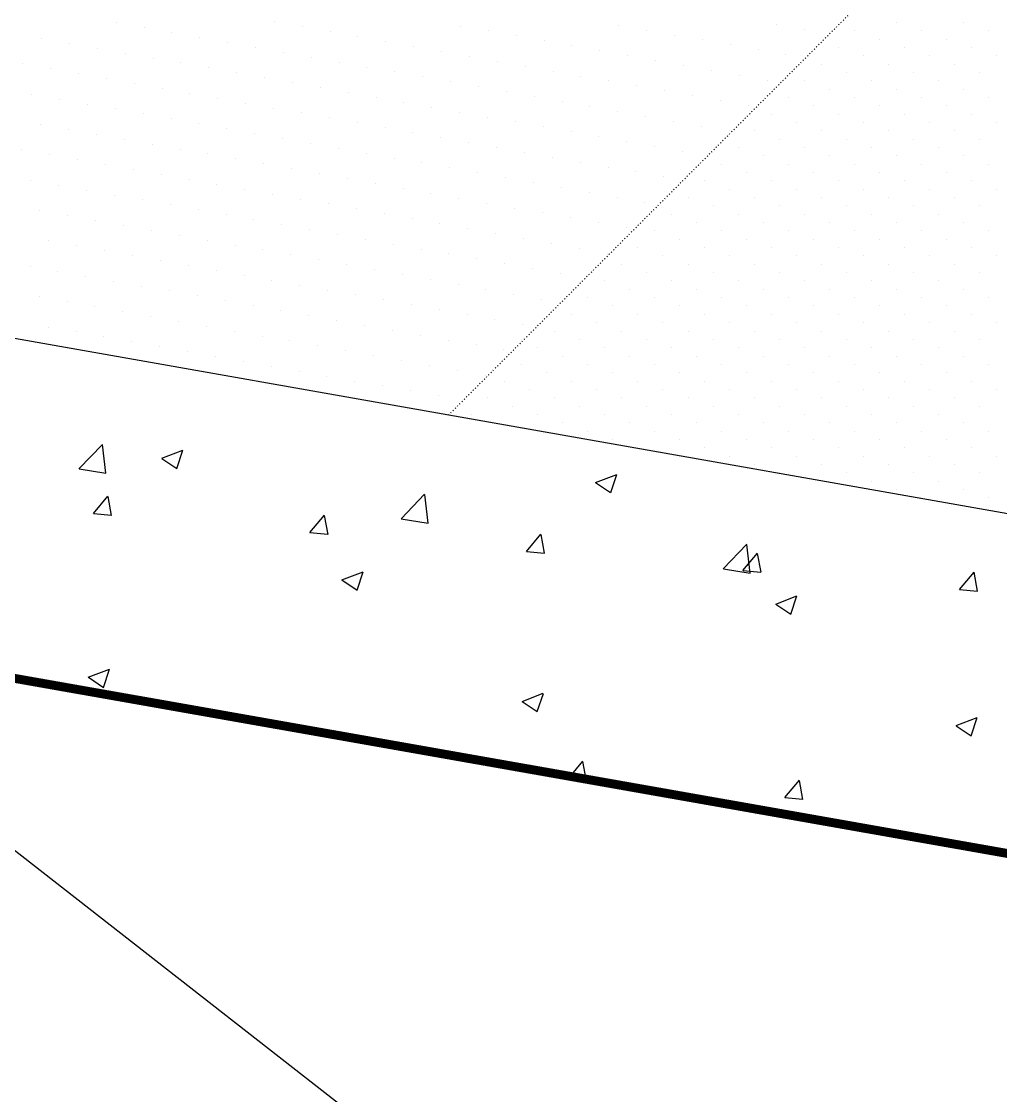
# Model space of a CAD drawing. Header units: millimetres. Extents: x -2888 to 18917, y -816 to 5133.
# Drawn here: x 17464.5 to 17573.2, y 2924.5 to 3043.7 of the extents above; entities that cross this region are included whole.
import ezdxf

# ---------------------------------------------------------------- set-up
doc = ezdxf.new("R2010")
doc.units = ezdxf.units.MM
doc.linetypes.add('PUNTEGGIATA', pattern=[0.25, 0, -0.25])
doc.layers.add('GRI_R_254', color=254, linetype='Continuous')

# ---------------------------------------------------------------- blocks, each defined once
blk = doc.blocks.new('*X48')
at = {"color": 0}
for p, q in [((39.6394, 75.8411), (39.6394, 75.8411)), ((39.7517, 75.8411), (39.7517, 75.8411)), ((39.5693, 75.827), (39.5693, 75.827)), ((39.6815, 75.827), (39.6815, 75.827)), ((39.7938, 75.827), (39.7938, 75.827)), ((39.6113, 75.813), (39.6113, 75.813)), ((39.7236, 75.813), (39.7236, 75.813)), ((39.5412, 75.799), (39.5412, 75.799)), ((39.5833, 75.7849), (39.5833, 75.7849)), ((39.6534, 75.799), (39.6534, 75.799)), ((39.6955, 75.7849), (39.6955, 75.7849)), ((39.7657, 75.799), (39.7657, 75.799)), ((39.8078, 75.7849), (39.8078, 75.7849)), ((39.5131, 75.7709), (39.5131, 75.7709)), ((39.6254, 75.7709), (39.6254, 75.7709)), ((39.7376, 75.7709), (39.7376, 75.7709)), ((39.5552, 75.7569), (39.5552, 75.7569)), ((39.6675, 75.7569), (39.6675, 75.7569)), ((39.7797, 75.7569), (39.7797, 75.7569)), ((39.4851, 75.7428), (39.4851, 75.7428)), ((39.5272, 75.7288), (39.5272, 75.7288)), ((39.5973, 75.7428), (39.5973, 75.7428)), ((39.6394, 75.7288), (39.6394, 75.7288)), ((39.7096, 75.7428), (39.7096, 75.7428)), ((39.7517, 75.7288), (39.7517, 75.7288)), ((39.457, 75.7148), (39.457, 75.7148)), ((39.5693, 75.7148), (39.5693, 75.7148)), ((39.6815, 75.7148), (39.6815, 75.7148)), ((39.7938, 75.7148), (39.7938, 75.7148)), ((39.4991, 75.7008), (39.4991, 75.7008)), ((39.6113, 75.7008), (39.6113, 75.7008)), ((39.7236, 75.7008), (39.7236, 75.7008)), ((39.4289, 75.6867), (39.4289, 75.6867)), ((39.5412, 75.6867), (39.5412, 75.6867)), ((39.6534, 75.6867), (39.6534, 75.6867)), ((39.7657, 75.6867), (39.7657, 75.6867)), ((39.4009, 75.6587), (39.4009, 75.6587)), ((39.471, 75.6727), (39.471, 75.6727)), ((39.5131, 75.6587), (39.5131, 75.6587)), ((39.5833, 75.6727), (39.5833, 75.6727)), ((39.6254, 75.6587), (39.6254, 75.6587)), ((39.6955, 75.6727), (39.6955, 75.6727)), ((39.7376, 75.6587), (39.7376, 75.6587)), ((39.8078, 75.6727), (39.8078, 75.6727)), ((39.443, 75.6446), (39.443, 75.6446)), ((39.5552, 75.6446), (39.5552, 75.6446)), ((39.6675, 75.6446), (39.6675, 75.6446)), ((39.7797, 75.6446), (39.7797, 75.6446)), ((39.3728, 75.6306), (39.3728, 75.6306)), ((39.4851, 75.6306), (39.4851, 75.6306)), ((39.5973, 75.6306), (39.5973, 75.6306)), ((39.7096, 75.6306), (39.7096, 75.6306)), ((39.3447, 75.6025), (39.3447, 75.6025)), ((39.4149, 75.6166), (39.4149, 75.6166)), ((39.457, 75.6025), (39.457, 75.6025)), ((39.5272, 75.6166), (39.5272, 75.6166)), ((39.5693, 75.6025), (39.5693, 75.6025)), ((39.6394, 75.6166), (39.6394, 75.6166)), ((39.6815, 75.6025), (39.6815, 75.6025)), ((39.7517, 75.6166), (39.7517, 75.6166)), ((39.7938, 75.6025), (39.7938, 75.6025)), ((39.3868, 75.5885), (39.3868, 75.5885)), ((39.4991, 75.5885), (39.4991, 75.5885)), ((39.6113, 75.5885), (39.6113, 75.5885)), ((39.7236, 75.5885), (39.7236, 75.5885)), ((39.3167, 75.5745), (39.3167, 75.5745)), ((39.4289, 75.5745), (39.4289, 75.5745)), ((39.5412, 75.5745), (39.5412, 75.5745)), ((39.6534, 75.5745), (39.6534, 75.5745)), ((39.7657, 75.5745), (39.7657, 75.5745)), ((39.3588, 75.5604), (39.3588, 75.5604)), ((39.471, 75.5604), (39.471, 75.5604)), ((39.5833, 75.5604), (39.5833, 75.5604)), ((39.6955, 75.5604), (39.6955, 75.5604)), ((39.8078, 75.5604), (39.8078, 75.5604)), ((39.2886, 75.5464), (39.2886, 75.5464)), ((39.3307, 75.5324), (39.3307, 75.5324)), ((39.4009, 75.5464), (39.4009, 75.5464)), ((39.443, 75.5324), (39.443, 75.5324)), ((39.5131, 75.5464), (39.5131, 75.5464)), ((39.5552, 75.5324), (39.5552, 75.5324)), ((39.6254, 75.5464), (39.6254, 75.5464)), ((39.6675, 75.5324), (39.6675, 75.5324)), ((39.7376, 75.5464), (39.7376, 75.5464)), ((39.7797, 75.5324), (39.7797, 75.5324)), ((39.2606, 75.5183), (39.2606, 75.5183)), ((39.3728, 75.5183), (39.3728, 75.5183)), ((39.4851, 75.5183), (39.4851, 75.5183)), ((39.5973, 75.5183), (39.5973, 75.5183)), ((39.7096, 75.5183), (39.7096, 75.5183)), ((39.3027, 75.5043), (39.3027, 75.5043)), ((39.4149, 75.5043), (39.4149, 75.5043)), ((39.5272, 75.5043), (39.5272, 75.5043)), ((39.6394, 75.5043), (39.6394, 75.5043)), ((39.7517, 75.5043), (39.7517, 75.5043)), ((39.2325, 75.4903), (39.2325, 75.4903)), ((39.2746, 75.4762), (39.2746, 75.4762)), ((39.3447, 75.4903), (39.3447, 75.4903)), ((39.3868, 75.4762), (39.3868, 75.4762)), ((39.457, 75.4903), (39.457, 75.4903)), ((39.4991, 75.4762), (39.4991, 75.4762)), ((39.5693, 75.4903), (39.5693, 75.4903)), ((39.6113, 75.4762), (39.6113, 75.4762)), ((39.6815, 75.4903), (39.6815, 75.4903)), ((39.7236, 75.4762), (39.7236, 75.4762)), ((39.7938, 75.4903), (39.7938, 75.4903)), ((39.2044, 75.4622), (39.2044, 75.4622)), ((39.3167, 75.4622), (39.3167, 75.4622)), ((39.4289, 75.4622), (39.4289, 75.4622)), ((39.5412, 75.4622), (39.5412, 75.4622)), ((39.6534, 75.4622), (39.6534, 75.4622)), ((39.7657, 75.4622), (39.7657, 75.4622)), ((39.2465, 75.4482), (39.2465, 75.4482)), ((39.3588, 75.4482), (39.3588, 75.4482)), ((39.471, 75.4482), (39.471, 75.4482)), ((39.5833, 75.4482), (39.5833, 75.4482)), ((39.6955, 75.4482), (39.6955, 75.4482)), ((39.8078, 75.4482), (39.8078, 75.4482)), ((39.1764, 75.4342), (39.1764, 75.4342)), ((39.2886, 75.4342), (39.2886, 75.4342)), ((39.4009, 75.4342), (39.4009, 75.4342)), ((39.5131, 75.4342), (39.5131, 75.4342)), ((39.6254, 75.4342), (39.6254, 75.4342)), ((39.7376, 75.4342), (39.7376, 75.4342)), ((39.1483, 75.4061), (39.1483, 75.4061)), ((39.2185, 75.4201), (39.2185, 75.4201)), ((39.2606, 75.4061), (39.2606, 75.4061)), ((39.3307, 75.4201), (39.3307, 75.4201)), ((39.3728, 75.4061), (39.3728, 75.4061)), ((39.443, 75.4201), (39.443, 75.4201)), ((39.4851, 75.4061), (39.4851, 75.4061)), ((39.5552, 75.4201), (39.5552, 75.4201)), ((39.5973, 75.4061), (39.5973, 75.4061)), ((39.6675, 75.4201), (39.6675, 75.4201)), ((39.7096, 75.4061), (39.7096, 75.4061)), ((39.7797, 75.4201), (39.7797, 75.4201)), ((39.1904, 75.3921), (39.1904, 75.3921)), ((39.3027, 75.3921), (39.3027, 75.3921)), ((39.4149, 75.3921), (39.4149, 75.3921)), ((39.5272, 75.3921), (39.5272, 75.3921)), ((39.6394, 75.3921), (39.6394, 75.3921)), ((39.7517, 75.3921), (39.7517, 75.3921)), ((39.1202, 75.378), (39.1202, 75.378)), ((39.2325, 75.378), (39.2325, 75.378)), ((39.3447, 75.378), (39.3447, 75.378)), ((39.457, 75.378), (39.457, 75.378)), ((39.5693, 75.378), (39.5693, 75.378)), ((39.6815, 75.378), (39.6815, 75.378)), ((39.7938, 75.378), (39.7938, 75.378)), ((39.0922, 75.35), (39.0922, 75.35)), ((39.1623, 75.364), (39.1623, 75.364)), ((39.2044, 75.35), (39.2044, 75.35)), ((39.2746, 75.364), (39.2746, 75.364)), ((39.3167, 75.35), (39.3167, 75.35)), ((39.3868, 75.364), (39.3868, 75.364)), ((39.4289, 75.35), (39.4289, 75.35)), ((39.4991, 75.364), (39.4991, 75.364)), ((39.5412, 75.35), (39.5412, 75.35)), ((39.6113, 75.364), (39.6113, 75.364)), ((39.6534, 75.35), (39.6534, 75.35)), ((39.7236, 75.364), (39.7236, 75.364)), ((39.7657, 75.35), (39.7657, 75.35)), ((39.1343, 75.3359), (39.1343, 75.3359)), ((39.2465, 75.3359), (39.2465, 75.3359)), ((39.3588, 75.3359), (39.3588, 75.3359)), ((39.471, 75.3359), (39.471, 75.3359)), ((39.5833, 75.3359), (39.5833, 75.3359)), ((39.6955, 75.3359), (39.6955, 75.3359)), ((39.8078, 75.3359), (39.8078, 75.3359)), ((39.0641, 75.3219), (39.0641, 75.3219)), ((39.1764, 75.3219), (39.1764, 75.3219)), ((39.2886, 75.3219), (39.2886, 75.3219)), ((39.4009, 75.3219), (39.4009, 75.3219)), ((39.5131, 75.3219), (39.5131, 75.3219)), ((39.6254, 75.3219), (39.6254, 75.3219)), ((39.7376, 75.3219), (39.7376, 75.3219)), ((39.1062, 75.3079), (39.1062, 75.3079)), ((39.2185, 75.3079), (39.2185, 75.3079)), ((39.3307, 75.3079), (39.3307, 75.3079)), ((39.443, 75.3079), (39.443, 75.3079)), ((39.5552, 75.3079), (39.5552, 75.3079)), ((39.6675, 75.3079), (39.6675, 75.3079)), ((39.7797, 75.3079), (39.7797, 75.3079)), ((39.0361, 75.2938), (39.0361, 75.2938)), ((39.0781, 75.2798), (39.0781, 75.2798)), ((39.1483, 75.2938), (39.1483, 75.2938)), ((39.1904, 75.2798), (39.1904, 75.2798)), ((39.2606, 75.2938), (39.2606, 75.2938)), ((39.3027, 75.2798), (39.3027, 75.2798)), ((39.3728, 75.2938), (39.3728, 75.2938)), ((39.4149, 75.2798), (39.4149, 75.2798)), ((39.4851, 75.2938), (39.4851, 75.2938)), ((39.5272, 75.2798), (39.5272, 75.2798)), ((39.5973, 75.2938), (39.5973, 75.2938)), ((39.6394, 75.2798), (39.6394, 75.2798)), ((39.7096, 75.2938), (39.7096, 75.2938)), ((39.7517, 75.2798), (39.7517, 75.2798)), ((39.008, 75.2658), (39.008, 75.2658)), ((39.1202, 75.2658), (39.1202, 75.2658)), ((39.2325, 75.2658), (39.2325, 75.2658)), ((39.3447, 75.2658), (39.3447, 75.2658)), ((39.457, 75.2658), (39.457, 75.2658)), ((39.5693, 75.2658), (39.5693, 75.2658)), ((39.6815, 75.2658), (39.6815, 75.2658)), ((39.7938, 75.2658), (39.7938, 75.2658)), ((39.0501, 75.2517), (39.0501, 75.2517)), ((39.1623, 75.2517), (39.1623, 75.2517)), ((39.2746, 75.2517), (39.2746, 75.2517)), ((39.3868, 75.2517), (39.3868, 75.2517)), ((39.4991, 75.2517), (39.4991, 75.2517)), ((39.6113, 75.2517), (39.6113, 75.2517)), ((39.7236, 75.2517), (39.7236, 75.2517)), ((38.9799, 75.2377), (38.9799, 75.2377)), ((39.022, 75.2237), (39.022, 75.2237)), ((39.0922, 75.2377), (39.0922, 75.2377)), ((39.1343, 75.2237), (39.1343, 75.2237)), ((39.2044, 75.2377), (39.2044, 75.2377)), ((39.2465, 75.2237), (39.2465, 75.2237)), ((39.3167, 75.2377), (39.3167, 75.2377)), ((39.3588, 75.2237), (39.3588, 75.2237)), ((39.4289, 75.2377), (39.4289, 75.2377)), ((39.471, 75.2237), (39.471, 75.2237)), ((39.5412, 75.2377), (39.5412, 75.2377)), ((39.5833, 75.2237), (39.5833, 75.2237)), ((39.6534, 75.2377), (39.6534, 75.2377)), ((39.6955, 75.2237), (39.6955, 75.2237)), ((39.7657, 75.2377), (39.7657, 75.2377)), ((39.8078, 75.2237), (39.8078, 75.2237)), ((38.9519, 75.2096), (38.9519, 75.2096)), ((39.0641, 75.2096), (39.0641, 75.2096)), ((39.1764, 75.2096), (39.1764, 75.2096)), ((39.2886, 75.2096), (39.2886, 75.2096)), ((39.4009, 75.2096), (39.4009, 75.2096)), ((39.5131, 75.2096), (39.5131, 75.2096)), ((39.6254, 75.2096), (39.6254, 75.2096)), ((39.7376, 75.2096), (39.7376, 75.2096)), ((38.994, 75.1956), (38.994, 75.1956)), ((39.1062, 75.1956), (39.1062, 75.1956)), ((39.2185, 75.1956), (39.2185, 75.1956)), ((39.3307, 75.1956), (39.3307, 75.1956)), ((39.443, 75.1956), (39.443, 75.1956)), ((39.5552, 75.1956), (39.5552, 75.1956)), ((39.6675, 75.1956), (39.6675, 75.1956)), ((39.7797, 75.1956), (39.7797, 75.1956)), ((38.9238, 75.1816), (38.9238, 75.1816)), ((39.0361, 75.1816), (39.0361, 75.1816)), ((39.1483, 75.1816), (39.1483, 75.1816)), ((39.2606, 75.1816), (39.2606, 75.1816)), ((39.3728, 75.1816), (39.3728, 75.1816)), ((39.4851, 75.1816), (39.4851, 75.1816)), ((39.5973, 75.1816), (39.5973, 75.1816)), ((39.7096, 75.1816), (39.7096, 75.1816)), ((38.9659, 75.1676), (38.9659, 75.1676)), ((39.0781, 75.1676), (39.0781, 75.1676)), ((39.1202, 75.1535), (39.1202, 75.1535)), ((39.1904, 75.1676), (39.1904, 75.1676)), ((39.2325, 75.1535), (39.2325, 75.1535)), ((39.3027, 75.1676), (39.3027, 75.1676)), ((39.3447, 75.1535), (39.3447, 75.1535)), ((39.4149, 75.1676), (39.4149, 75.1676)), ((39.457, 75.1535), (39.457, 75.1535)), ((39.5272, 75.1676), (39.5272, 75.1676)), ((39.5693, 75.1535), (39.5693, 75.1535)), ((39.6394, 75.1676), (39.6394, 75.1676)), ((39.6815, 75.1535), (39.6815, 75.1535)), ((39.7517, 75.1676), (39.7517, 75.1676)), ((39.7938, 75.1535), (39.7938, 75.1535)), ((39.1623, 75.1395), (39.1623, 75.1395)), ((39.2746, 75.1395), (39.2746, 75.1395)), ((39.3868, 75.1395), (39.3868, 75.1395)), ((39.4991, 75.1395), (39.4991, 75.1395)), ((39.6113, 75.1395), (39.6113, 75.1395)), ((39.7236, 75.1395), (39.7236, 75.1395)), ((39.2044, 75.1255), (39.2044, 75.1255)), ((39.3167, 75.1255), (39.3167, 75.1255)), ((39.4289, 75.1255), (39.4289, 75.1255)), ((39.5412, 75.1255), (39.5412, 75.1255)), ((39.6534, 75.1255), (39.6534, 75.1255)), ((39.7657, 75.1255), (39.7657, 75.1255)), ((39.3588, 75.1114), (39.3588, 75.1114)), ((39.4009, 75.0974), (39.4009, 75.0974)), ((39.471, 75.1114), (39.471, 75.1114)), ((39.5131, 75.0974), (39.5131, 75.0974)), ((39.5833, 75.1114), (39.5833, 75.1114)), ((39.6254, 75.0974), (39.6254, 75.0974)), ((39.6955, 75.1114), (39.6955, 75.1114)), ((39.7376, 75.0974), (39.7376, 75.0974)), ((39.8078, 75.1114), (39.8078, 75.1114)), ((39.443, 75.0834), (39.443, 75.0834)), ((39.5552, 75.0834), (39.5552, 75.0834)), ((39.6675, 75.0834), (39.6675, 75.0834)), ((39.7797, 75.0834), (39.7797, 75.0834)), ((39.5973, 75.0693), (39.5973, 75.0693)), ((39.7096, 75.0693), (39.7096, 75.0693)), ((39.6394, 75.0553), (39.6394, 75.0553)), ((39.7517, 75.0553), (39.7517, 75.0553)), ((39.6815, 75.0413), (39.6815, 75.0413)), ((39.7938, 75.0413), (39.7938, 75.0413))]:
    blk.add_line(p, q, dxfattribs=at)
blk = doc.blocks.new('*X49')
at = {"color": 0}
for p, q in [((38.3263, 75.8404), (38.3263, 75.8404)), ((38.5925, 75.8418), (38.5925, 75.8418)), ((39.4381, 75.8378), (39.4381, 75.8378)), ((38.3732, 75.8321), (38.3732, 75.8321)), ((38.4201, 75.8239), (38.4201, 75.8239)), ((38.6394, 75.8335), (38.6394, 75.8335)), ((38.6863, 75.8253), (38.6863, 75.8253)), ((38.9057, 75.835), (38.9057, 75.835)), ((38.9526, 75.8267), (38.9526, 75.8267)), ((39.1719, 75.8364), (39.1719, 75.8364)), ((39.2188, 75.8281), (39.2188, 75.8281)), ((39.2657, 75.8198), (39.2657, 75.8198)), ((39.485, 75.8295), (39.485, 75.8295)), ((38.2008, 75.8142), (38.2008, 75.8142)), ((38.2477, 75.8059), (38.2477, 75.8059)), ((38.467, 75.8156), (38.467, 75.8156)), ((38.5139, 75.8073), (38.5139, 75.8073)), ((38.7332, 75.817), (38.7332, 75.817)), ((38.7801, 75.8087), (38.7801, 75.8087)), ((38.9995, 75.8184), (38.9995, 75.8184)), ((39.0464, 75.8101), (39.0464, 75.8101)), ((39.0933, 75.8019), (39.0933, 75.8019)), ((39.3126, 75.8116), (39.3126, 75.8116)), ((39.3595, 75.8033), (39.3595, 75.8033)), ((38.2946, 75.7976), (38.2946, 75.7976)), ((38.3415, 75.7894), (38.3415, 75.7894)), ((38.5608, 75.799), (38.5608, 75.799)), ((38.6077, 75.7908), (38.6077, 75.7908)), ((38.6546, 75.7825), (38.6546, 75.7825)), ((38.827, 75.8005), (38.827, 75.8005)), ((38.8739, 75.7922), (38.8739, 75.7922)), ((38.9208, 75.7839), (38.9208, 75.7839)), ((39.1402, 75.7936), (39.1402, 75.7936)), ((39.1871, 75.7853), (39.1871, 75.7853)), ((39.4064, 75.795), (39.4064, 75.795)), ((39.4533, 75.7868), (39.4533, 75.7868)), ((38.1691, 75.7714), (38.1691, 75.7714)), ((38.3884, 75.7811), (38.3884, 75.7811)), ((38.4353, 75.7728), (38.4353, 75.7728)), ((38.4822, 75.7645), (38.4822, 75.7645)), ((38.7015, 75.7742), (38.7015, 75.7742)), ((38.7484, 75.766), (38.7484, 75.766)), ((38.9677, 75.7756), (38.9677, 75.7756)), ((39.0146, 75.7674), (39.0146, 75.7674)), ((39.234, 75.7771), (39.234, 75.7771)), ((39.2809, 75.7688), (39.2809, 75.7688)), ((38.216, 75.7631), (38.216, 75.7631)), ((38.2629, 75.7549), (38.2629, 75.7549)), ((38.3098, 75.7466), (38.3098, 75.7466)), ((38.5291, 75.7563), (38.5291, 75.7563)), ((38.576, 75.748), (38.576, 75.748)), ((38.7953, 75.7577), (38.7953, 75.7577)), ((38.8422, 75.7494), (38.8422, 75.7494)), ((39.0616, 75.7591), (39.0616, 75.7591)), ((39.1085, 75.7508), (39.1085, 75.7508)), ((39.3278, 75.7605), (39.3278, 75.7605)), ((39.3747, 75.7523), (39.3747, 75.7523)), ((38.3567, 75.7383), (38.3567, 75.7383)), ((38.4036, 75.73), (38.4036, 75.73)), ((38.6229, 75.7397), (38.6229, 75.7397)), ((38.6698, 75.7315), (38.6698, 75.7315)), ((38.8891, 75.7412), (38.8891, 75.7412)), ((38.936, 75.7329), (38.936, 75.7329)), ((39.1554, 75.7426), (39.1554, 75.7426)), ((39.2023, 75.7343), (39.2023, 75.7343)), ((39.4216, 75.744), (39.4216, 75.744)), ((38.1842, 75.7204), (38.1842, 75.7204)), ((38.2311, 75.7121), (38.2311, 75.7121)), ((38.4505, 75.7218), (38.4505, 75.7218)), ((38.4974, 75.7135), (38.4974, 75.7135)), ((38.7167, 75.7232), (38.7167, 75.7232)), ((38.7636, 75.7149), (38.7636, 75.7149)), ((38.9829, 75.7246), (38.9829, 75.7246)), ((39.0298, 75.7163), (39.0298, 75.7163)), ((39.2492, 75.726), (39.2492, 75.726)), ((39.2961, 75.7178), (39.2961, 75.7178)), ((38.278, 75.7038), (38.278, 75.7038)), ((38.3249, 75.6956), (38.3249, 75.6956)), ((38.5443, 75.7052), (38.5443, 75.7052)), ((38.5912, 75.697), (38.5912, 75.697)), ((38.8105, 75.7067), (38.8105, 75.7067)), ((38.8574, 75.6984), (38.8574, 75.6984)), ((39.0767, 75.7081), (39.0767, 75.7081)), ((39.1236, 75.6998), (39.1236, 75.6998)), ((39.343, 75.7095), (39.343, 75.7095)), ((39.3899, 75.7012), (39.3899, 75.7012)), ((38.3719, 75.6873), (38.3719, 75.6873)), ((38.4188, 75.679), (38.4188, 75.679)), ((38.6381, 75.6887), (38.6381, 75.6887)), ((38.685, 75.6804), (38.685, 75.6804)), ((38.9043, 75.6901), (38.9043, 75.6901)), ((38.9512, 75.6818), (38.9512, 75.6818)), ((39.1705, 75.6915), (39.1705, 75.6915)), ((39.2174, 75.6833), (39.2174, 75.6833)), ((39.2643, 75.675), (39.2643, 75.675)), ((38.1994, 75.6693), (38.1994, 75.6693)), ((38.2463, 75.6611), (38.2463, 75.6611)), ((38.4657, 75.6707), (38.4657, 75.6707)), ((38.5126, 75.6625), (38.5126, 75.6625)), ((38.7319, 75.6722), (38.7319, 75.6722)), ((38.7788, 75.6639), (38.7788, 75.6639)), ((38.9981, 75.6736), (38.9981, 75.6736)), ((39.045, 75.6653), (39.045, 75.6653)), ((39.0919, 75.657), (39.0919, 75.657)), ((39.3112, 75.6667), (39.3112, 75.6667)), ((39.3581, 75.6585), (39.3581, 75.6585)), ((38.2932, 75.6528), (38.2932, 75.6528)), ((38.3401, 75.6445), (38.3401, 75.6445)), ((38.5595, 75.6542), (38.5595, 75.6542)), ((38.6064, 75.6459), (38.6064, 75.6459)), ((38.8257, 75.6556), (38.8257, 75.6556)), ((38.8726, 75.6473), (38.8726, 75.6473)), ((38.9195, 75.6391), (38.9195, 75.6391)), ((39.1388, 75.6488), (39.1388, 75.6488)), ((39.1857, 75.6405), (39.1857, 75.6405)), ((38.1677, 75.6266), (38.1677, 75.6266)), ((38.387, 75.6362), (38.387, 75.6362)), ((38.4339, 75.628), (38.4339, 75.628)), ((38.6533, 75.6377), (38.6533, 75.6377)), ((38.7002, 75.6294), (38.7002, 75.6294)), ((38.7471, 75.6211), (38.7471, 75.6211)), ((38.9664, 75.6308), (38.9664, 75.6308)), ((39.0133, 75.6225), (39.0133, 75.6225)), ((39.2326, 75.6322), (39.2326, 75.6322)), ((39.2795, 75.624), (39.2795, 75.624)), ((38.2146, 75.6183), (38.2146, 75.6183)), ((38.2615, 75.61), (38.2615, 75.61)), ((38.3084, 75.6017), (38.3084, 75.6017)), ((38.4808, 75.6197), (38.4808, 75.6197)), ((38.5277, 75.6114), (38.5277, 75.6114)), ((38.5746, 75.6032), (38.5746, 75.6032)), ((38.794, 75.6129), (38.794, 75.6129)), ((38.8409, 75.6046), (38.8409, 75.6046)), ((39.0602, 75.6143), (39.0602, 75.6143)), ((39.1071, 75.606), (39.1071, 75.606)), ((38.3553, 75.5935), (38.3553, 75.5935)), ((38.4022, 75.5852), (38.4022, 75.5852)), ((38.6215, 75.5949), (38.6215, 75.5949)), ((38.6684, 75.5866), (38.6684, 75.5866)), ((38.8878, 75.5963), (38.8878, 75.5963)), ((38.9347, 75.588), (38.9347, 75.588)), ((39.154, 75.5977), (39.154, 75.5977)), ((39.2009, 75.5895), (39.2009, 75.5895)), ((38.1829, 75.5755), (38.1829, 75.5755)), ((38.2298, 75.5673), (38.2298, 75.5673)), ((38.4491, 75.5769), (38.4491, 75.5769)), ((38.496, 75.5687), (38.496, 75.5687)), ((38.7153, 75.5784), (38.7153, 75.5784)), ((38.7622, 75.5701), (38.7622, 75.5701)), ((38.9816, 75.5798), (38.9816, 75.5798)), ((39.0285, 75.5715), (39.0285, 75.5715)), ((39.2478, 75.5812), (39.2478, 75.5812)), ((38.2767, 75.559), (38.2767, 75.559)), ((38.3236, 75.5507), (38.3236, 75.5507)), ((38.5429, 75.5604), (38.5429, 75.5604)), ((38.5898, 75.5521), (38.5898, 75.5521)), ((38.8091, 75.5618), (38.8091, 75.5618)), ((38.856, 75.5535), (38.856, 75.5535)), ((39.0754, 75.5632), (39.0754, 75.5632)), ((39.1223, 75.555), (39.1223, 75.555)), ((38.3705, 75.5424), (38.3705, 75.5424)), ((38.4174, 75.5342), (38.4174, 75.5342)), ((38.6367, 75.5439), (38.6367, 75.5439)), ((38.6836, 75.5356), (38.6836, 75.5356)), ((38.9029, 75.5453), (38.9029, 75.5453)), ((38.9498, 75.537), (38.9498, 75.537)), ((39.1692, 75.5467), (39.1692, 75.5467)), ((39.2161, 75.5384), (39.2161, 75.5384)), ((38.1981, 75.5245), (38.1981, 75.5245)), ((38.245, 75.5162), (38.245, 75.5162)), ((38.4643, 75.5259), (38.4643, 75.5259)), ((38.5112, 75.5176), (38.5112, 75.5176)), ((38.7305, 75.5273), (38.7305, 75.5273)), ((38.7774, 75.5191), (38.7774, 75.5191)), ((38.9968, 75.5287), (38.9968, 75.5287)), ((39.0437, 75.5205), (39.0437, 75.5205)), ((39.0906, 75.5122), (39.0906, 75.5122)), ((38.2919, 75.5079), (38.2919, 75.5079)), ((38.3388, 75.4997), (38.3388, 75.4997)), ((38.5581, 75.5094), (38.5581, 75.5094)), ((38.605, 75.5011), (38.605, 75.5011)), ((38.8243, 75.5108), (38.8243, 75.5108)), ((38.8712, 75.5025), (38.8712, 75.5025)), ((38.9181, 75.4942), (38.9181, 75.4942)), ((39.1375, 75.5039), (39.1375, 75.5039)), ((39.1844, 75.4957), (39.1844, 75.4957)), ((38.3857, 75.4914), (38.3857, 75.4914)), ((38.4326, 75.4831), (38.4326, 75.4831)), ((38.6519, 75.4928), (38.6519, 75.4928)), ((38.6988, 75.4846), (38.6988, 75.4846)), ((38.7457, 75.4763), (38.7457, 75.4763)), ((38.965, 75.486), (38.965, 75.486)), ((39.0119, 75.4777), (39.0119, 75.4777)), ((38.2132, 75.4735), (38.2132, 75.4735)), ((38.2601, 75.4652), (38.2601, 75.4652)), ((38.4795, 75.4749), (38.4795, 75.4749)), ((38.5264, 75.4666), (38.5264, 75.4666)), ((38.5733, 75.4583), (38.5733, 75.4583)), ((38.7926, 75.468), (38.7926, 75.468)), ((38.8395, 75.4597), (38.8395, 75.4597)), ((39.0588, 75.4694), (39.0588, 75.4694)), ((39.1057, 75.4612), (39.1057, 75.4612)), ((38.3071, 75.4569), (38.3071, 75.4569)), ((38.354, 75.4486), (38.354, 75.4486)), ((38.4009, 75.4404), (38.4009, 75.4404)), ((38.6202, 75.4501), (38.6202, 75.4501)), ((38.6671, 75.4418), (38.6671, 75.4418)), ((38.8864, 75.4515), (38.8864, 75.4515)), ((38.9333, 75.4432), (38.9333, 75.4432)), ((39.1526, 75.4529), (39.1526, 75.4529)), ((38.1815, 75.4307), (38.1815, 75.4307)), ((38.2284, 75.4224), (38.2284, 75.4224)), ((38.4478, 75.4321), (38.4478, 75.4321)), ((38.4947, 75.4238), (38.4947, 75.4238)), ((38.714, 75.4335), (38.714, 75.4335)), ((38.7609, 75.4252), (38.7609, 75.4252)), ((38.9802, 75.4349), (38.9802, 75.4349)), ((39.0271, 75.4267), (39.0271, 75.4267)), ((38.2753, 75.4141), (38.2753, 75.4141)), ((38.3222, 75.4059), (38.3222, 75.4059)), ((38.5416, 75.4156), (38.5416, 75.4156)), ((38.5885, 75.4073), (38.5885, 75.4073)), ((38.8078, 75.417), (38.8078, 75.417)), ((38.8547, 75.4087), (38.8547, 75.4087)), ((39.074, 75.4184), (39.074, 75.4184)), ((38.3691, 75.3976), (38.3691, 75.3976)), ((38.416, 75.3893), (38.416, 75.3893)), ((38.6354, 75.399), (38.6354, 75.399)), ((38.6823, 75.3908), (38.6823, 75.3908)), ((38.9016, 75.4004), (38.9016, 75.4004)), ((38.9485, 75.3922), (38.9485, 75.3922)), ((38.1967, 75.3796), (38.1967, 75.3796)), ((38.2436, 75.3714), (38.2436, 75.3714)), ((38.4629, 75.3811), (38.4629, 75.3811)), ((38.5098, 75.3728), (38.5098, 75.3728)), ((38.7292, 75.3825), (38.7292, 75.3825)), ((38.7761, 75.3742), (38.7761, 75.3742)), ((38.9954, 75.3839), (38.9954, 75.3839)), ((39.0423, 75.3756), (39.0423, 75.3756)), ((38.2905, 75.3631), (38.2905, 75.3631)), ((38.3374, 75.3548), (38.3374, 75.3548)), ((38.5567, 75.3645), (38.5567, 75.3645)), ((38.6036, 75.3563), (38.6036, 75.3563)), ((38.823, 75.3659), (38.823, 75.3659)), ((38.8699, 75.3577), (38.8699, 75.3577)), ((38.9168, 75.3494), (38.9168, 75.3494)), ((38.3843, 75.3466), (38.3843, 75.3466)), ((38.4312, 75.3383), (38.4312, 75.3383)), ((38.6505, 75.348), (38.6505, 75.348)), ((38.6974, 75.3397), (38.6974, 75.3397)), ((38.7443, 75.3314), (38.7443, 75.3314)), ((38.9637, 75.3411), (38.9637, 75.3411)), ((39.0106, 75.3329), (39.0106, 75.3329)), ((38.2119, 75.3286), (38.2119, 75.3286)), ((38.2588, 75.3203), (38.2588, 75.3203)), ((38.4781, 75.33), (38.4781, 75.33)), ((38.525, 75.3218), (38.525, 75.3218)), ((38.5719, 75.3135), (38.5719, 75.3135)), ((38.7912, 75.3232), (38.7912, 75.3232)), ((38.8381, 75.3149), (38.8381, 75.3149)), ((38.3057, 75.3121), (38.3057, 75.3121)), ((38.3526, 75.3038), (38.3526, 75.3038)), ((38.3995, 75.2955), (38.3995, 75.2955)), ((38.6188, 75.3052), (38.6188, 75.3052)), ((38.6657, 75.2969), (38.6657, 75.2969)), ((38.885, 75.3066), (38.885, 75.3066)), ((38.932, 75.2984), (38.932, 75.2984)), ((38.4464, 75.2873), (38.4464, 75.2873)), ((38.4933, 75.279), (38.4933, 75.279)), ((38.7126, 75.2887), (38.7126, 75.2887)), ((38.7595, 75.2804), (38.7595, 75.2804)), ((38.9789, 75.2901), (38.9789, 75.2901)), ((38.5402, 75.2707), (38.5402, 75.2707)), ((38.5871, 75.2625), (38.5871, 75.2625)), ((38.8064, 75.2721), (38.8064, 75.2721)), ((38.8533, 75.2639), (38.8533, 75.2639)), ((38.634, 75.2542), (38.634, 75.2542)), ((38.6809, 75.2459), (38.6809, 75.2459)), ((38.9002, 75.2556), (38.9002, 75.2556)), ((38.9471, 75.2473), (38.9471, 75.2473)), ((38.7278, 75.2376), (38.7278, 75.2376)), ((38.7747, 75.2294), (38.7747, 75.2294)), ((38.8216, 75.2211), (38.8216, 75.2211)), ((38.8685, 75.2128), (38.8685, 75.2128))]:
    blk.add_line(p, q, dxfattribs=at)

msp = doc.modelspace()

# ---------------------------------------------------------------- linework, layer by layer
at = {"color": 3}
msp.add_line((17679.6237, 2932.707, -4082152320.988), (17159.8852, 3024.3509, -4082152320.988), dxfattribs=at)
at = {"color": 0}
for p, q in [((17470.9008, 2994.024, -4082152320.988), (17473.511, 2996.7444, -4082152320.988)), ((17473.8823, 2993.5567, -4082152320.988), (17473.512, 2996.7393, -4082152320.988)), ((17480.0939, 2995.1955, -4082152320.988), (17482.4404, 2996.0962, -4082152320.988)), ((17481.7649, 2994.0673, -4082152320.988), (17482.4444, 2996.0924, -4082152320.988)), ((17480.0959, 2995.1907, -4082152320.988), (17481.7629, 2994.0663, -4082152320.988)), ((17470.9052, 2994.0135, -4082152320.988), (17473.8857, 2993.5513, -4082152320.988)), ((17528.2558, 2992.5115, -4082152320.988), (17530.6023, 2993.4122, -4082152320.988)), ((17529.9267, 2991.3834, -4082152320.988), (17530.6063, 2993.4085, -4082152320.988)), ((17528.2578, 2992.5067, -4082152320.988), (17529.9248, 2991.3823, -4082152320.988)), ((17472.5009, 2989.0521, -4082152320.988), (17474.1165, 2990.9775, -4082152320.988)), ((17474.5157, 2988.8564, -4082152320.988), (17474.1282, 2990.957, -4082152320.988)), ((17506.6667, 2988.477, -4082152320.988), (17509.2769, 2991.1974, -4082152320.988)), ((17509.6482, 2988.0096, -4082152320.988), (17509.278, 2991.1923, -4082152320.988)), ((17472.4979, 2989.0503, -4082152320.988), (17474.501, 2988.875, -4082152320.988)), ((17496.5382, 2986.9491, -4082152320.988), (17498.1538, 2988.8745, -4082152320.988)), ((17498.5528, 2986.7532, -4082152320.988), (17498.1653, 2988.8539, -4082152320.988)), ((17506.6711, 2988.4664, -4082152320.988), (17509.6516, 2988.0042, -4082152320.988)), ((17496.5351, 2986.9473, -4082152320.988), (17498.5382, 2986.7721, -4082152320.988)), ((17520.5755, 2984.8461, -4082152320.988), (17522.1911, 2986.7715, -4082152320.988)), ((17522.59, 2984.6501, -4082152320.988), (17522.2025, 2986.7507, -4082152320.988)), ((17520.5723, 2984.8443, -4082152320.988), (17522.5754, 2984.6691, -4082152320.988)), ((17542.4326, 2982.93, -4082152320.988), (17545.0428, 2985.6504, -4082152320.988)), ((17545.4141, 2982.4626, -4082152320.988), (17545.0439, 2985.6453, -4082152320.988)), ((17544.6128, 2982.7431, -4082152320.988), (17546.2284, 2984.6685, -4082152320.988)), ((17546.6272, 2982.5469, -4082152320.988), (17546.2397, 2984.6476, -4082152320.988)), ((17500.0978, 2981.7026, -4082152320.988), (17502.4443, 2982.6034, -4082152320.988)), ((17501.7688, 2980.5745, -4082152320.988), (17502.4483, 2982.5997, -4082152320.988)), ((17542.4371, 2982.9194, -4082152320.988), (17545.4176, 2982.4571, -4082152320.988)), ((17544.6095, 2982.7413, -4082152320.988), (17546.6126, 2982.5661, -4082152320.988)), ((17568.6501, 2980.6401, -4082152320.988), (17570.2657, 2982.5656, -4082152320.988)), ((17570.6643, 2980.4438, -4082152320.988), (17570.2769, 2982.5444, -4082152320.988)), ((17500.0998, 2981.6979, -4082152320.988), (17501.7668, 2980.5735, -4082152320.988)), ((17568.6467, 2980.6384, -4082152320.988), (17570.6498, 2980.4631, -4082152320.988)), ((17548.2598, 2979.0186, -4082152320.988), (17550.6063, 2979.9194, -4082152320.988)), ((17548.2616, 2979.0139, -4082152320.988), (17549.9286, 2977.8895, -4082152320.988)), ((17549.9306, 2977.8906, -4082152320.988), (17550.6101, 2979.9157, -4082152320.988)), ((17471.9399, 2970.8938, -4082152320.988), (17474.2864, 2971.7945, -4082152320.988)), ((17473.6108, 2969.7657, -4082152320.988), (17474.2903, 2971.7909, -4082152320.988)), ((17471.9418, 2970.8891, -4082152320.988), (17473.6088, 2969.7647, -4082152320.988)), ((17520.1018, 2968.2098, -4082152320.988), (17522.4483, 2969.1106, -4082152320.988)), ((17520.1037, 2968.2051, -4082152320.988), (17521.7707, 2967.0807, -4082152320.988)), ((17521.7726, 2967.0818, -4082152320.988), (17522.4521, 2969.1069, -4082152320.988)), ((17568.2637, 2965.5258, -4082152320.988), (17570.6102, 2966.4266, -4082152320.988)), ((17569.9344, 2964.3978, -4082152320.988), (17570.614, 2966.423, -4082152320.988)), ((17568.2655, 2965.5212, -4082152320.988), (17569.9325, 2964.3968, -4082152320.988)), ((17525.4399, 2959.8938, -4082152320.988), (17526.8411, 2961.5637, -4082152320.988)), ((17527.2141, 2959.5809, -4082152320.988), (17526.8522, 2961.5428, -4082152320.988)), ((17549.2628, 2957.5353, -4082152320.988), (17550.8784, 2959.4607, -4082152320.988)), ((17551.2769, 2957.339, -4082152320.988), (17550.8894, 2959.4397, -4082152320.988)), ((17549.2594, 2957.5335, -4082152320.988), (17551.2625, 2957.3583, -4082152320.988))]:
    msp.add_line(p, q, dxfattribs=at)
at = {"color": 1}
msp.add_line((17412.4986, 2991.644, -4082152320.988), (17613.8097, 2834.6979, -4082152320.988), dxfattribs=at)
at = {"color": 3, "const_width": 0.9895, "elevation": -4082152320.988, "flags": 128}
msp.add_lwpolyline([(17159.8852, 3024.3509), (17679.6237, 2932.707)], dxfattribs=at)
at = {"layer": 'GRI_R_254', "linetype": 'PUNTEGGIATA'}
msp.add_line((17511.9166, 2999.9865, -4082152320.988), (17598.785, 3086.8549, -4082152320.988), dxfattribs=at)
at = {"layer": 'GRI_R_254'}
msp.add_line((17657.4583, 2974.3236, -4082152320.988), (17264.3625, 3043.637, -4082152320.988), dxfattribs=at)

# ---------------------------------------------------------------- block references
at = {"layer": 'GRI_R_254', "color": 2, "xscale": 65.96954280000001, "yscale": 65.96954280000001, "zscale": 65.96954280000001}
for name in ['*X49', '*X48']:
    msp.add_blockref(name, (14946.6602, -1959.6294, -4082152320.988), dxfattribs=at)

doc.saveas('drawing.dxf')
